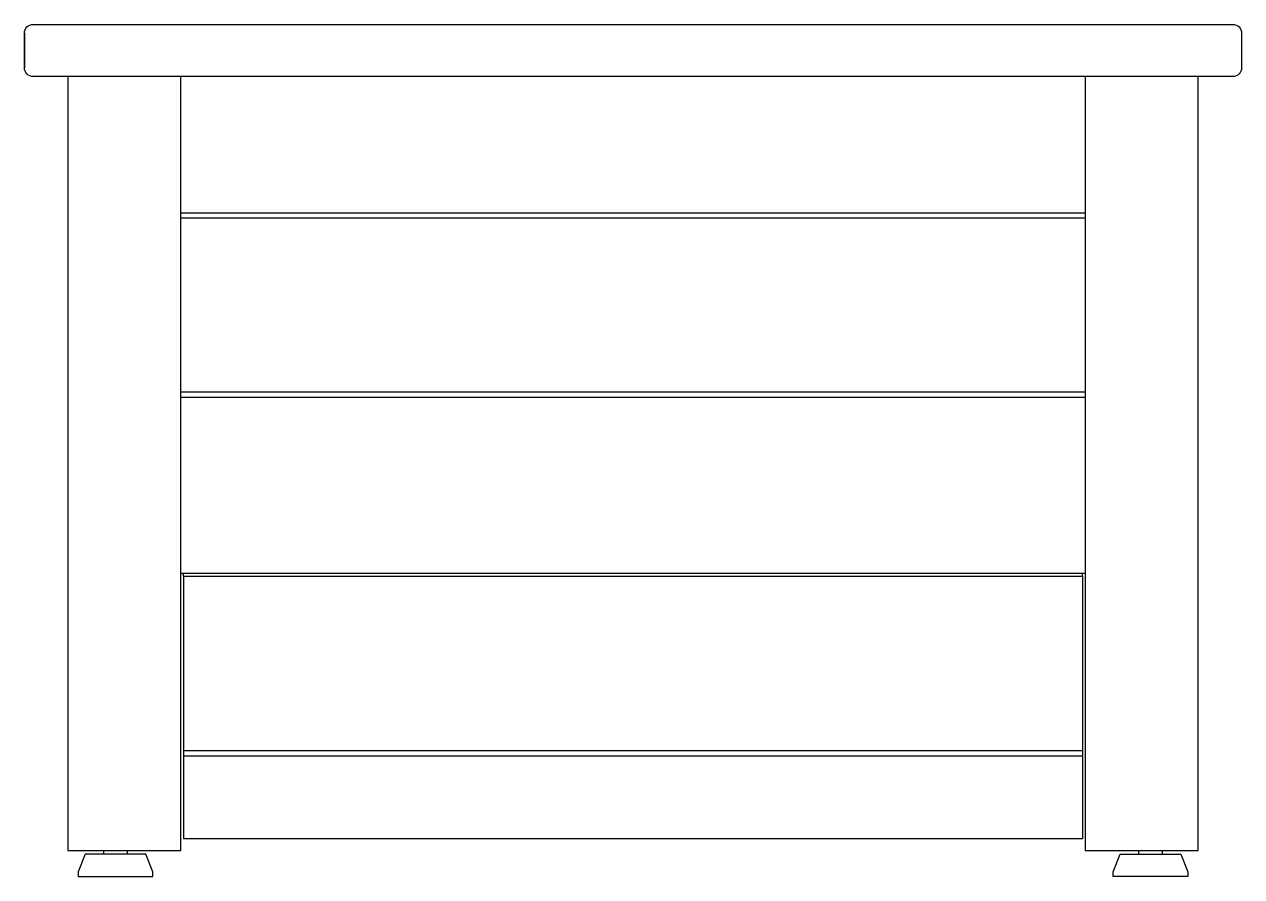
# Model space of a CAD drawing. Header units: millimetres. Extents: x -700 to 0, y 0 to 490.
import ezdxf

# ---------------------------------------------------------------- set-up
doc = ezdxf.new("R2010")
doc.units = ezdxf.units.MM
doc.header["$MEASUREMENT"] = 0
doc.layers.get('0').update_dxf_attribs({"true_color": 0x000000})
doc.layers.add('detail', color=7, linetype='Continuous', true_color=0x000000)

# ---------------------------------------------------------------- blocks, each defined once
blk = doc.blocks.new('1604_7416_R')
at = {"layer": 'detail'}
for p, q in [((-700, 485), (-700, 465)), ((-654.36, 13), (-654.36, 15)), ((-640.86, 15), (-640.86, 13)), ((-59.14, 13), (-59.14, 15)), ((-45.64, 15.01), (-45.64, 13))]:
    blk.add_line(p, q, dxfattribs=at)
at = {"layer": 'detail', "lineweight": -3}
for p, q in [((-90, 381.5), (-610, 381.5)), ((-90, 378.5), (-610, 378.5)), ((-90, 278.5), (-610, 278.5)), ((-90, 275.5), (-610, 275.5)), ((-608.5, 174.29), (-610, 174.29)), ((-608.5, 172.78), (-608.5, 174.29)), ((-91.5, 174.29), (-608.5, 174.29)), ((-608.5, 172.78), (-91.5, 172.78)), ((-608.5, 172.78), (-608.5, 72.5)), ((-91.5, 172.78), (-91.5, 174.3)), ((-90, 174.29), (-91.5, 174.29)), ((-91.5, 172.78), (-91.5, 72.5)), ((-608.5, 72.5), (-91.5, 72.5)), ((-608.5, 72.5), (-608.5, 69.5)), ((-91.5, 72.5), (-91.5, 69.5)), ((-608.5, 69.5), (-608.5, 22)), ((-608.5, 69.5), (-91.5, 69.5)), ((-91.5, 69.5), (-91.5, 22)), ((-608.5, 22), (-91.5, 22))]:
    blk.add_line(p, q, dxfattribs=at)
blk.add_lwpolyline([(-680, 460), (-695, 460, -0.414214), (-700, 465), (-700, 485, -0.414214), (-695, 490), (-5, 490, -0.414214), (0, 485), (0, 465, -0.414214), (-5, 460)], format="xyb", close=True, dxfattribs=at)
blk.add_lwpolyline([(-675, 460), (-675, 15), (-610, 15), (-610, 460)], dxfattribs=at)
at = {"layer": 'detail'}
blk.add_lwpolyline([(-90, 460), (-90, 15), (-25, 15), (-25, 460)], dxfattribs=at)
at = {"layer": 'detail', "lineweight": -3}
blk.add_lwpolyline([(-640.85, 13), (-665.11, 13), (-669.06, 2.72), (-669.06, 0), (-626.15, 0), (-626.15, 2.72), (-630.11, 13)], close=True, dxfattribs=at)
at = {"layer": 'detail'}
blk.add_lwpolyline([(-69.89, 13), (-34.89, 13), (-30.94, 2.72), (-30.94, 0), (-73.85, 0), (-73.85, 2.72)], close=True, dxfattribs=at)

msp = doc.modelspace()

# ---------------------------------------------------------------- block references
msp.add_blockref('1604_7416_R', (0, 0))

doc.saveas('drawing.dxf')
